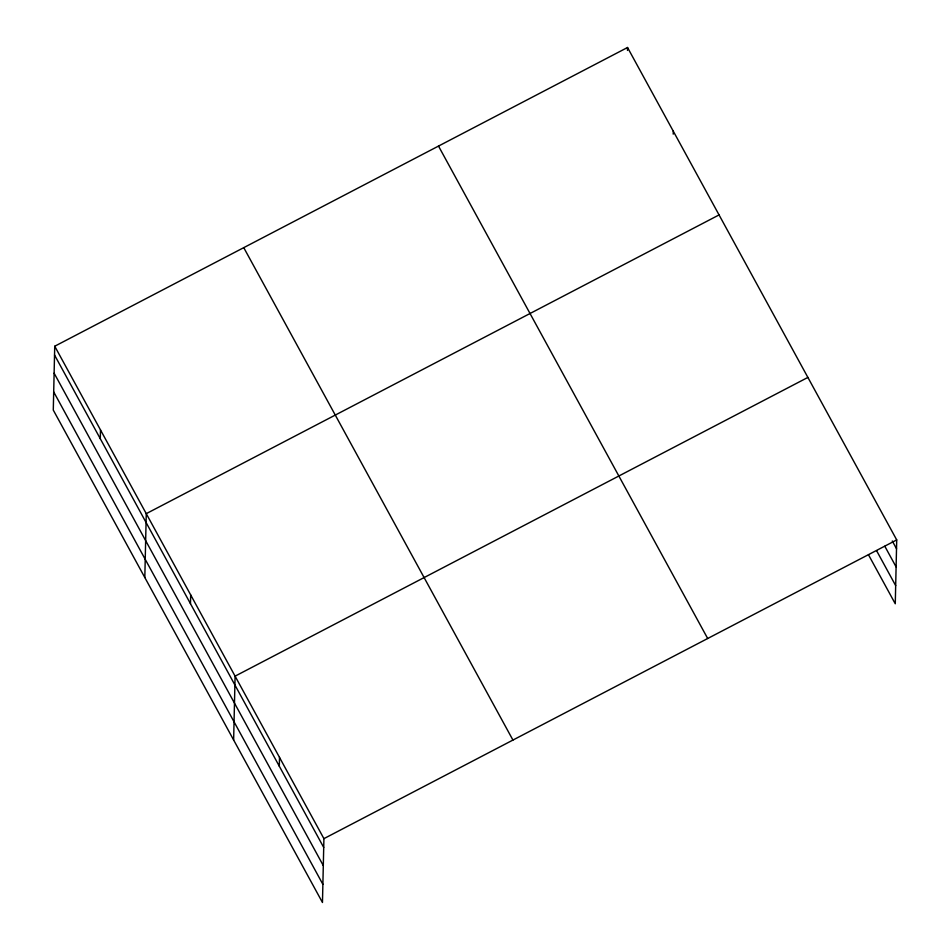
<?xml version="1.0" encoding="UTF-8"?>
<svg xmlns="http://www.w3.org/2000/svg" width="950" height="950" viewBox="0 0 950 950"><rect width="100%" height="100%" fill="white"/><g stroke="black" fill="none" stroke-linecap="round" stroke-linejoin="round"><path stroke-width="1.43" d="M54.732 346.228L53.283 410.079L322.466 902.5L323.914 838.648L54.732 346.228L627.534 47.5L896.717 539.921L895.268 603.773L868.478 554.764M100.296 438.734L100.498 429.946M144.816 577.505L146.264 513.653L719.055 214.926M190.475 603.701L190.677 594.902M233.641 740.002L235.089 676.151L807.88 377.423M279.3 766.199L279.502 757.399M627.463 50.433L627.534 47.5M673.229 134.14L673.289 131.207M323.914 838.648L896.717 539.921M892.288 540.977L896.515 548.72M884.818 546.25L896.099 566.889M876.636 550.774L895.672 585.604M438.508 146.086L707.691 638.507M243.758 247.653L512.941 740.074M54.542 355.027L323.713 847.447M54.126 373.196L323.309 865.616M53.699 391.911L322.881 884.331"/></g></svg>
